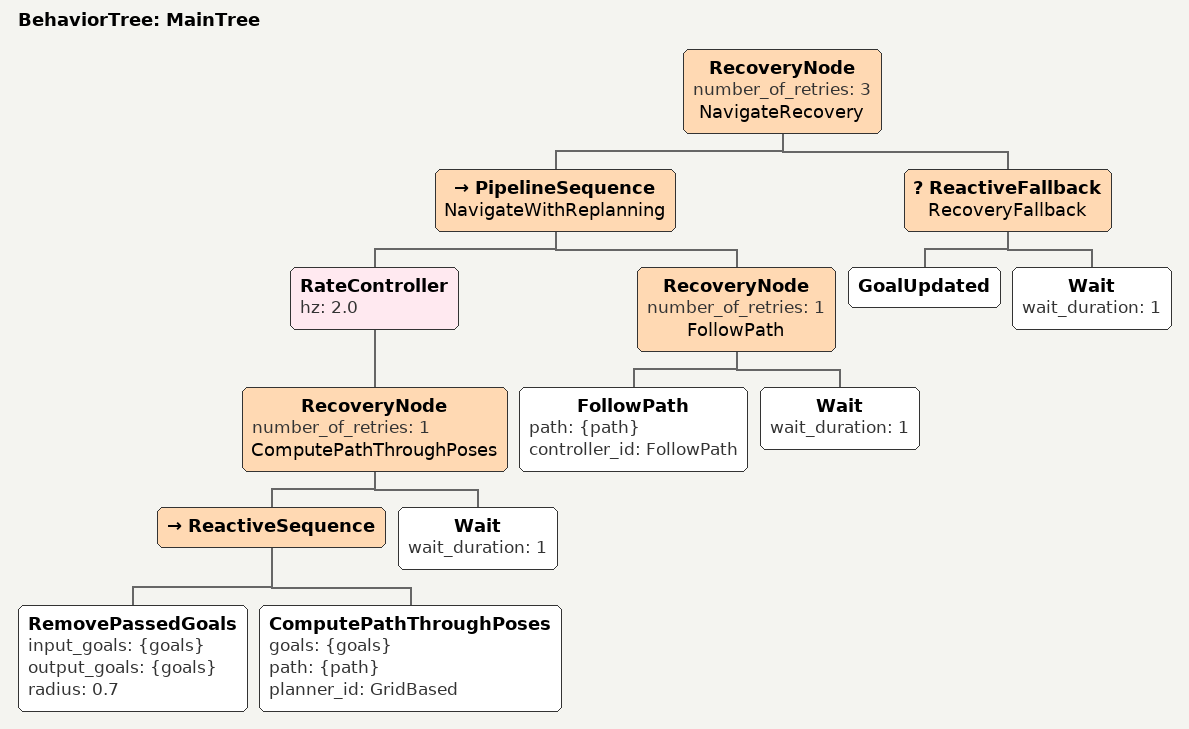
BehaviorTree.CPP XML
<!-- Keep Nav2's secondary navigator loadable without Ackermann-incompatible recoveries. -->
<root main_tree_to_execute="MainTree">
  <BehaviorTree ID="MainTree">
    <RecoveryNode number_of_retries="3" name="NavigateRecovery">
      <PipelineSequence name="NavigateWithReplanning">
        <RateController hz="2.0">
          <RecoveryNode number_of_retries="1" name="ComputePathThroughPoses">
            <ReactiveSequence>
              <RemovePassedGoals input_goals="{goals}" output_goals="{goals}" radius="0.7"/>
              <ComputePathThroughPoses goals="{goals}" path="{path}" planner_id="GridBased"/>
            </ReactiveSequence>
            <Wait wait_duration="1"/>
          </RecoveryNode>
        </RateController>
        <RecoveryNode number_of_retries="1" name="FollowPath">
          <FollowPath path="{path}" controller_id="FollowPath"/>
          <Wait wait_duration="1"/>
        </RecoveryNode>
      </PipelineSequence>
      <ReactiveFallback name="RecoveryFallback">
        <GoalUpdated/>
        <Wait wait_duration="1"/>
      </ReactiveFallback>
    </RecoveryNode>
  </BehaviorTree>
</root>
